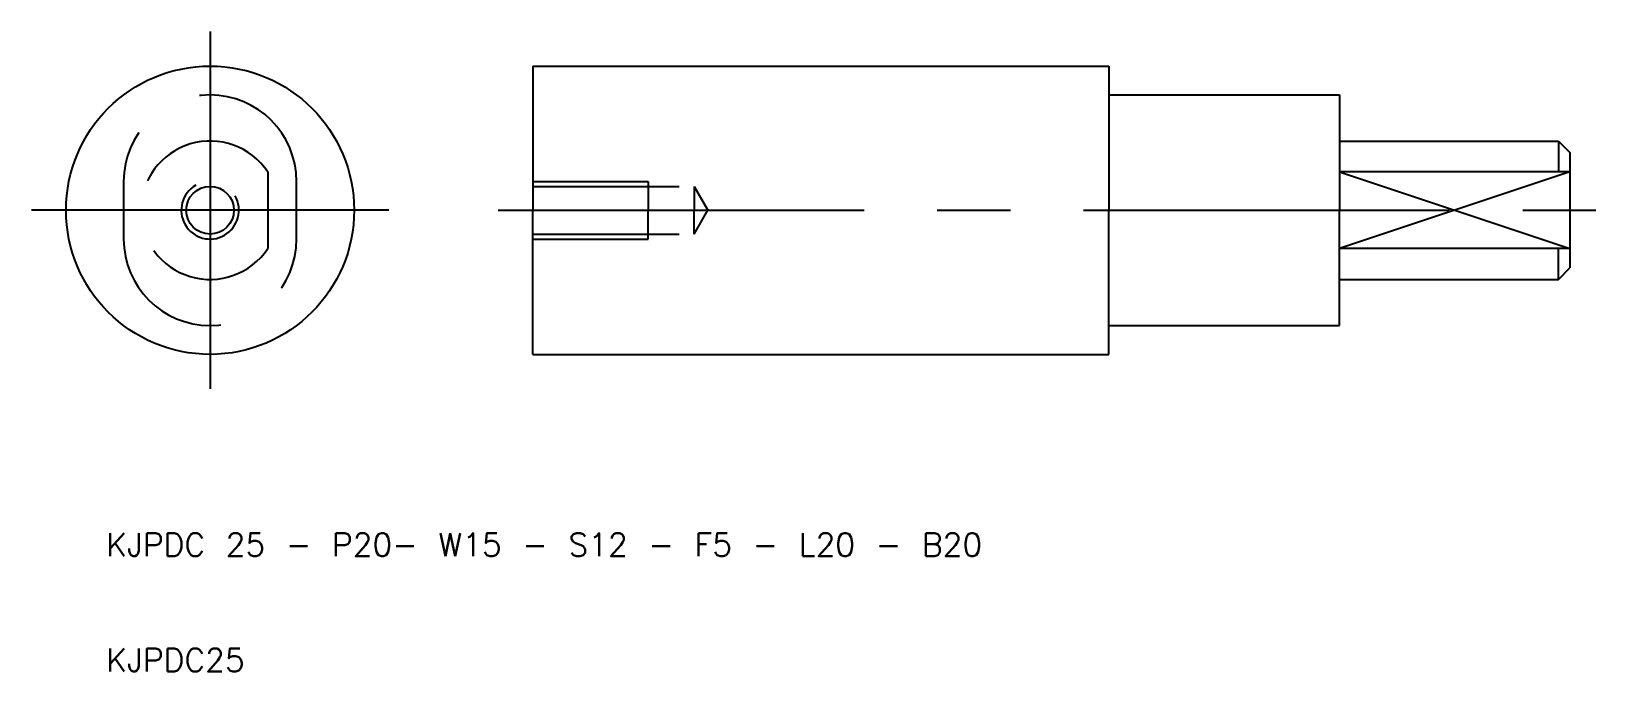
# Model space of a CAD drawing. Extents: x 3 to 140, y 10 to 66.
import ezdxf

# ---------------------------------------------------------------- set-up
doc = ezdxf.new("R2010")
doc.units = 0
doc.linetypes.add('CENTER', pattern=[50.8, 31.75, -6.35, 6.35, -6.35])
doc.linetypes.add('DASHED', pattern=[19.05, 12.7, -6.35])
doc.layers.get('0').update_dxf_attribs({"linetype": 'CONTINUOUS'})
doc.layers.add('CENTER', color=1, linetype='CENTER')
doc.styles.get("Standard").update_dxf_attribs({"font": 'txt.shx'})

msp = doc.modelspace()

# ---------------------------------------------------------------- linework, layer by layer
for p, q in [((47, 62.5), (97, 62.5)), ((47, 62.5), (47, 50)), ((97, 62.5), (97, 60)), ((97, 60), (117, 60)), ((97, 60), (97, 50)), ((117, 60), (117, 56)), ((117, 56), (117, 50)), ((117, 56), (136, 56)), ((136, 56), (137, 55)), ((136, 56), (136, 53.32)), ((137, 55), (137, 45)), ((137, 53.32), (117, 53.32)), ((47, 37.5), (47, 50)), ((97, 40), (97, 50)), ((117, 44), (117, 50)), ((137, 46.68), (117, 46.68)), ((136, 44), (136, 46.68)), ((117, 44), (136, 44)), ((117, 40), (117, 44)), ((136, 44), (137, 45)), ((97, 40), (117, 40)), ((97, 37.5), (97, 40)), ((47, 37.5), (97, 37.5))]:
    msp.add_line(p, q)
at = {"color": 3, "linetype": 'DASHED'}
for p, q in [((24, 53.32), (24, 46.68)), ((11.5, 52.5), (11.5, 47.5)), ((26.5, 47.5), (26.5, 52.5)), ((47, 52.5), (57, 52.5)), ((47, 52.07), (61, 52.07)), ((57, 52.5), (57, 50)), ((61, 52.07), (62.19, 50)), ((61, 52.07), (61, 50)), ((57, 47.5), (57, 50)), ((61, 47.93), (61, 50)), ((61, 47.93), (62.19, 50)), ((47, 47.93), (61, 47.93)), ((47, 47.5), (57, 47.5))]:
    msp.add_line(p, q, dxfattribs=at)
at = {"color": 3}
for p, q in [((137, 53.32), (117, 46.68)), ((117, 53.32), (137, 46.68))]:
    msp.add_line(p, q, dxfattribs=at)
for radius in [12.5, 2.07]:
    msp.add_circle((19, 50), radius)
at = {"color": 3, "linetype": 'DASHED'}
for centre, radius, start, end in [((19, 52.5), 7.5, 0, 180), ((19, 50), 6, 33.5573, 326.4427), ((19, 47.5), 7.5, 180, 0)]:
    msp.add_arc(centre, radius, start, end, dxfattribs=at)
at = {"color": 3}
msp.add_arc((19, 50), 2.5, 120, 30, dxfattribs=at)
at = {"layer": 'CENTER'}
for p, q in [((19, 65.5), (19, 34.5)), ((34.5, 50), (3.5, 50)), ((44, 50), (140, 50))]:
    msp.add_line(p, q, dxfattribs=at)

# ---------------------------------------------------------------- texts
for s, p in [('KJPDC 25 - P20- W15 - S12 - F5 - L20 - B20', (10, 20)), ('KJPDC25', (10, 10))]:
    msp.add_text(s, height=2).set_placement(p)

doc.saveas('drawing.dxf')
